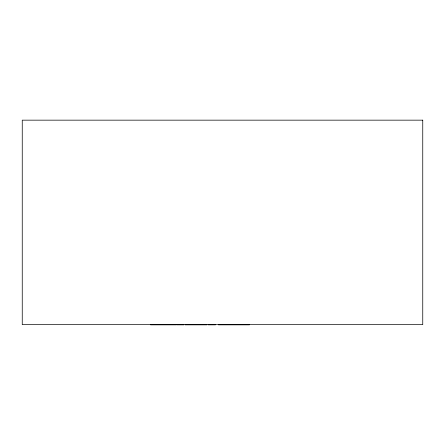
<?xml version="1.0" encoding="UTF-8"?>
<svg xmlns="http://www.w3.org/2000/svg" width="445" height="445" viewBox="0 0 445 445"><rect width="100%" height="100%" fill="white"/><g stroke="black" fill="none" stroke-linecap="round" stroke-linejoin="round"><path stroke-width="0.67" d="M150.582 324.839L176.025 324.839M176.587 324.839L183.885 324.839M185.053 324.839L207.059 324.839M208.204 324.839L215.497 324.839M218.395 324.839L249.456 324.839M422.75 120.161L22.25 120.161L22.25 324.644L422.75 324.644L422.75 120.161"/></g></svg>
